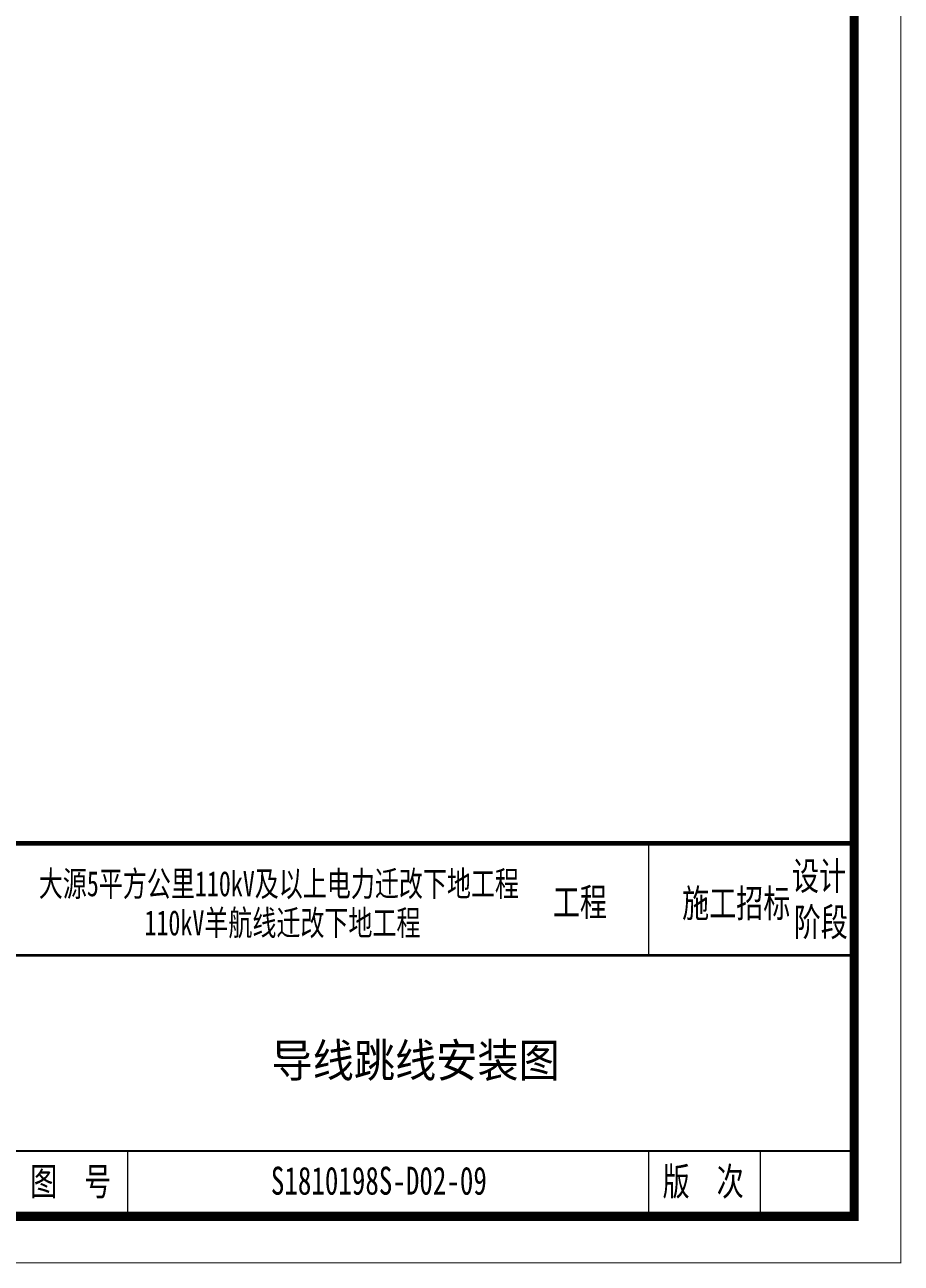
# Model space of a CAD drawing. Extents: x 457 to 4918, y -67 to 391.
# Drawn here: x 4297 to 4391.1, y -61.5 to 71.4 of the extents above; entities that cross this region are included whole.
import ezdxf

# ---------------------------------------------------------------- set-up
doc = ezdxf.new("R2010")
doc.units = 0
doc.header["$LTSCALE"] = 40
doc.header["$MEASUREMENT"] = 0
doc.layers.get('0').update_dxf_attribs({"linetype": 'CONTINUOUS'})
doc.layers.add('图框', color=7, linetype='CONTINUOUS')
doc.layers.add('图框－字', color=40, linetype='CONTINUOUS')
doc.styles.add('宋体', font='', dxfattribs={"height": 3.75})
doc.styles.add('宋体-0.71', font='', dxfattribs={"width": 0.71})
doc.styles.add('宋体-0.9', font='', dxfattribs={"width": 0.9})
doc.styles.get('宋体').set_extended_font_data('宋体')
doc.styles.get('宋体-0.71').set_extended_font_data('SimSun')
doc.styles.get('宋体-0.9').set_extended_font_data('SimSun')

msp = doc.modelspace()

# ---------------------------------------------------------------- linework, layer by layer
at = {"layer": '图框', "color": 0, "lineweight": 13}
for p, q in [((4363.95, -16.47), (4363.95, -28.47)), ((4385.95, -16.47), (4385.95, -56.47)), ((4308.03, -49.47), (4308.03, -56.47)), ((4363.95, -49.47), (4363.95, -56.47)), ((4375.95, -49.47), (4375.95, -56.47))]:
    msp.add_line(p, q, dxfattribs=at)
at = {"layer": '图框', "color": 0}
for p, q in [((4206.03, -49.47), (4385.95, -49.47)), ((4386.03, -56.47), (4206.03, -56.47))]:
    msp.add_line(p, q, dxfattribs=at)
for points, const_width in [([(4181.03, -61.47), (4391.03, -61.47), (4391.03, 235.53), (4181.03, 235.53)], 0.1), ([(4206.03, -56.47), (4386.03, -56.47), (4386.03, 230.53), (4206.03, 230.53)], 1)]:
    msp.add_lwpolyline(points, close=True, dxfattribs=dict(at, const_width=const_width))
at = {"layer": '图框', "color": 0, "lineweight": 60, "const_width": 0.5}
msp.add_lwpolyline([(4206.03, -56.47), (4206.03, -16.47), (4386.03, -16.47)], dxfattribs=at)
at = {"layer": '图框', "color": 0, "lineweight": 30, "const_width": 0.3}
msp.add_lwpolyline([(4206.28, -28.47), (4385.95, -28.47)], dxfattribs=at)

# ---------------------------------------------------------------- texts
at = {"color": 3, "style": '宋体', "width": 0.7}
for s, p in [('大源5平方公里110kV及以上电力迁改下地工程', (4298.51, -22.14)), ('110kV羊航线迁改下地工程 ', (4309.85, -26.34))]:
    msp.add_text(s, height=2.7, dxfattribs=at).set_placement(p)
at = {"layer": '图框－字', "color": 0}
for s, height, style, width, p in [('设计', 3, '宋体-0.71', 0.71, (4379.35, -21.46)), ('工程', 3, '宋体-0.71', 0.71, (4353.68, -24.27)), ('施工招标', 3, '宋体-0.71', 0.71, (4367.56, -24.39)), ('阶段', 3, '宋体-0.71', 0.71, (4379.54, -26.41)), ('导线跳线安装图 ', 3.6, '宋体-0.9', 0.9, (4323.49, -41.55)), ('图  号', 3, '宋体-0.71', 0.71, (4297.58, -54.24)), ('S1810198S-D02-09', 3, '宋体-0.71', 0.71, (4323.42, -54.16)), ('版  次', 3, '宋体-0.71', 0.71, (4365.47, -54.24))]:
    msp.add_text(s, height=height, dxfattribs=dict(at, style=style, width=width)).set_placement(p)

doc.saveas('drawing.dxf')
